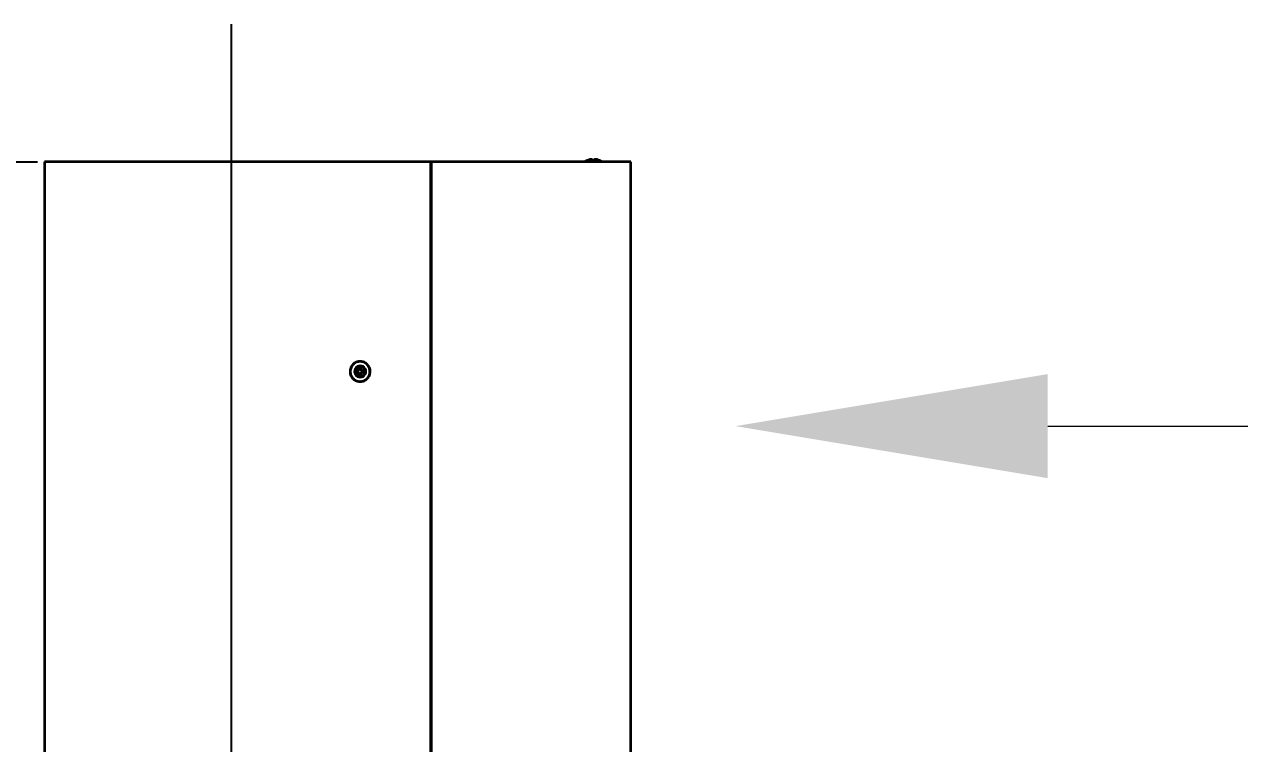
# Model space of a CAD drawing. Header units: millimetres. Extents: x 4086 to 8300, y 123 to 1549.
# Drawn here: x 6702.1 to 6811.6, y 1152.6 to 1217.4 of the extents above; entities that cross this region are included whole.
import ezdxf

# ---------------------------------------------------------------- set-up
doc = ezdxf.new("R2010")
doc.units = ezdxf.units.MM
doc.linetypes.add('PHANTOM', pattern=[0.8, 0.45, -0.05, 0.1, -0.05, 0.1, -0.05])
doc.layers.add('中心线', color=7, linetype='Continuous')
for name, color, linetype, lineweight in [('标注', 7, 'Continuous', 25), ('标注层', 7, 'Continuous', 0), ('粗线', 7, 'PHANTOM', 35)]:
    doc.layers.add(name, color=color, linetype=linetype, lineweight=lineweight)
doc.styles.get("Standard").update_dxf_attribs({"font": 'simsun.ttc'})
doc.dimstyles.new('直线标注', dxfattribs={"dimtxt": 7, "dimasz": 3, "dimexe": 1.25, "dimexo": 0.625, "dimtad": 1, "dimlfac": 4, "dimdsep": 46, "dimtxsty": 'Standard', "dimcen": 2.5, "dimadec": 0, "dimazin": 0, "dimtm": 1e-09, "dimtfac": 1, "dimtmove": 0, "dimatfit": 3, "dimfxl": 1, "dimarcsym": 0})

# ---------------------------------------------------------------- blocks, each defined once
blk = doc.blocks.new('*D2158')
at = {"layer": 'Defpoints', "color": 0}
for p in [(6596.57, 1205.02), (6703.9, 1205.02), (6966.89, 944.2)]:
    blk.add_point(p, dxfattribs=at)
at = {"layer": '标注', "color": 0, "linetype": 'Continuous', "lineweight": -2}
for p, q in [((6703.27, 1205.02), (6595.32, 1205.02)), ((6596.57, 947.2), (6596.57, 1202.02)), ((6966.26, 944.2), (6595.32, 944.2))]:
    blk.add_line(p, q, dxfattribs=at)
at = {"layer": '标注', "color": 0}
for points in [[(6597.07, 1202.02), (6596.07, 1202.02), (6596.57, 1205.02)], [(6596.07, 947.2), (6597.07, 947.2), (6596.57, 944.2)]]:
    blk.add_solid(points, dxfattribs=at)
at = {"layer": '标注', "color": 0, "insert": (6588.95, 1098.25), "char_height": 7, "attachment_point": 2, "rotation": 90}
blk.add_mtext('1158.7', dxfattribs=at)

msp = doc.modelspace()

# ---------------------------------------------------------------- linework, layer by layer
at = {"layer": '中心线'}
msp.add_line((6720.7069, 1217.42955), (6720.7069, 918.70882), dxfattribs=at)
at = {"layer": '标注层'}
msp.add_line((6794.26024, 1181.2273), (6851.44576, 1181.2273), dxfattribs=at)
msp.add_solid([(6794.26024, 1185.9148), (6794.26024, 1176.5398), (6766.13524, 1181.2273)], dxfattribs=at)
at = {"layer": '粗线', "linetype": 'Continuous'}
for p, q in [((6756.7069, 1205.02478), (6703.88791, 1205.02478)), ((6703.88822, 1205.02478), (6703.88822, 1089.55648)), ((6738.66189, 1205.02478), (6738.66189, 1089.55478)), ((6738.66429, 1205.02478), (6738.66429, 1089.55547)), ((6738.67168, 1205.02478), (6738.67168, 1089.55478)), ((6738.67368, 1205.02478), (6738.67368, 1089.55429)), ((6738.71173, 1205.02478), (6738.71173, 1089.55549)), ((6738.71336, 1205.02478), (6738.71336, 1089.55478)), ((6738.72735, 1089.55478), (6738.72735, 1205.02478)), ((6738.72937, 1089.55549), (6738.72937, 1205.02478)), ((6752.87851, 1205.20023), (6752.9798, 1205.02478)), ((6753.20064, 1205.2623), (6753.1654, 1205.2594)), ((6753.2329, 1205.2594), (6753.22424, 1205.2622)), ((6753.2329, 1205.2594), (6753.2329, 1205.02478)), ((6753.36493, 1205.1999), (6753.3319, 1205.20023)), ((6753.4309, 1205.2594), (6753.4309, 1205.02478)), ((6753.68401, 1205.02478), (6753.7853, 1205.20023)), ((6756.7069, 1120.19978), (6756.7069, 1205.02478)), ((6732.32847, 1187.04977), (6732.30818, 1187.04977)), ((6732.15125, 1186.24877), (6731.84483, 1186.24877)), ((6732.15125, 1186.05077), (6731.84483, 1186.05077)), ((6732.10471, 1186.24877), (6732.10471, 1186.05077)), ((6732.19703, 1186.60146), (6732.21866, 1186.36288)), ((6732.21866, 1185.93667), (6732.19703, 1185.69809)), ((6732.21866, 1186.36288), (6732.21866, 1186.31627)), ((6732.41639, 1186.36288), (6732.21866, 1186.36288)), ((6732.21866, 1185.98327), (6732.21866, 1185.93667)), ((6732.41639, 1185.93667), (6732.21866, 1185.93667)), ((6732.33538, 1186.65602), (6732.32361, 1186.65602)), ((6732.34614, 1186.59977), (6732.32847, 1186.59977)), ((6732.39476, 1186.60146), (6732.41639, 1186.36288)), ((6732.41639, 1185.93667), (6732.39476, 1185.69809)), ((6732.41639, 1186.36288), (6732.41639, 1186.31627)), ((6732.41639, 1185.98327), (6732.41639, 1185.93667)), ((6732.45892, 1186.24877), (6732.74696, 1186.24877)), ((6732.74696, 1186.05077), (6732.45892, 1186.05077)), ((6732.53034, 1186.24877), (6732.53034, 1186.05077)), ((6732.32847, 1185.24977), (6732.30818, 1185.24977)), ((6732.33538, 1185.64352), (6732.32361, 1185.64352)), ((6732.34614, 1185.69977), (6732.32847, 1185.69977))]:
    msp.add_line(p, q, dxfattribs=at)
for points in [[(6753.19963, 1205.26226), (6753.2239, 1205.26223), (6753.2329, 1205.2594)], [(6753.3319, 1205.20023), (6753.29888, 1205.1999), (6753.26587, 1205.19891), (6753.2329, 1205.19726)], [(6753.4309, 1205.19726), (6753.39795, 1205.19891), (6753.36494, 1205.1999)], [(6753.4309, 1205.2594), (6753.43939, 1205.26218), (6753.46276, 1205.26232), (6753.4984, 1205.2594)], [(6753.46567, 1205.26218), (6753.44112, 1205.26232), (6753.4309, 1205.2594)], [(6732.19378, 1186.31627), (6732.18498, 1186.28317), (6732.16141, 1186.25871), (6732.12637, 1186.24877)], [(6732.12637, 1186.24877), (6732.15892, 1186.25725), (6732.18342, 1186.28061), (6732.19378, 1186.31627)], [(6732.19378, 1185.98327), (6732.18516, 1186.01599), (6732.16182, 1186.04057), (6732.12637, 1186.05077)], [(6732.12637, 1186.05077), (6732.16041, 1186.04144), (6732.18464, 1186.01695), (6732.19378, 1185.98327)], [(6732.21866, 1186.31627), (6732.21012, 1186.28339), (6732.1867, 1186.25887), (6732.15125, 1186.24877)], [(6732.15125, 1186.24877), (6732.18408, 1186.25732), (6732.20858, 1186.28078), (6732.21866, 1186.31627)], [(6732.21866, 1185.98327), (6732.21012, 1186.01615), (6732.1867, 1186.04068), (6732.15125, 1186.05077)], [(6732.15125, 1186.05077), (6732.18408, 1186.04222), (6732.20858, 1186.01877), (6732.21866, 1185.98327)], [(6732.29574, 1186.60317), (6732.26277, 1186.60298), (6732.22986, 1186.60241), (6732.19703, 1186.60146)], [(6732.39476, 1186.60146), (6732.36176, 1186.60241), (6732.32875, 1186.60298), (6732.29574, 1186.60317)], [(6732.39151, 1186.31627), (6732.40002, 1186.28317), (6732.42357, 1186.25871), (6732.45892, 1186.24877)], [(6732.45892, 1186.24877), (6732.42608, 1186.25725), (6732.40156, 1186.28061), (6732.39151, 1186.31627)], [(6732.39151, 1185.98327), (6732.39984, 1186.01599), (6732.42317, 1186.04057), (6732.45892, 1186.05077)], [(6732.45892, 1186.05077), (6732.42458, 1186.04144), (6732.40035, 1186.01695), (6732.39151, 1185.98327)], [(6732.41639, 1186.31627), (6732.42492, 1186.28339), (6732.44835, 1186.25887), (6732.48379, 1186.24877)], [(6732.48379, 1186.24877), (6732.45096, 1186.25732), (6732.42647, 1186.28078), (6732.41639, 1186.31627)], [(6732.41639, 1185.98327), (6732.42492, 1186.01615), (6732.44835, 1186.04068), (6732.48379, 1186.05077)], [(6732.48379, 1186.05077), (6732.45096, 1186.04222), (6732.42647, 1186.01877), (6732.41639, 1185.98327)], [(6732.29574, 1185.69638), (6732.26278, 1185.69657), (6732.22987, 1185.69714), (6732.19703, 1185.69809)], [(6732.39476, 1185.69809), (6732.36175, 1185.69714), (6732.32874, 1185.69657), (6732.29574, 1185.69638)]]:
    msp.add_lwpolyline(points, dxfattribs=at)
for centre, radius, start, end in [((6753.33193, 1203.80968), 1.4626, 108.0597751, 123.8206312), ((6753.3319, 1203.80978), 1.45915, 96.5521722, 108.0323524), ((6753.3319, 1203.80978), 1.45915, 71.9676476, 83.4478278), ((6753.33188, 1203.80969), 1.4626, 56.1793014, 71.9402289), ((6732.32361, 1186.15042), 0.5055, 359.9272546, 180.0727452), ((6732.32361, 1186.14913), 0.5055, 179.9272546, 0.0727452), ((6732.33538, 1186.15042), 0.5055, 359.9272548, 180.0727454), ((6732.33538, 1186.14913), 0.5055, 179.9272548, 0.0727454), ((6732.32909, 1186.14977), 0.45005, 90.0778284, 269.9221713), ((6732.34675, 1186.14977), 0.45005, 90.0779587, 269.9220413), ((6732.32786, 1186.14977), 0.45005, 270.0779587, 89.9220413), ((6732.34553, 1186.14977), 0.45005, 270.0778284, 89.9221713)]:
    msp.add_arc(centre, radius, start, end, dxfattribs=at)
for points, knots in [([(6732.30818, 1187.04977), (6732.18854, 1187.04977), (6731.94605, 1187.00053), (6731.6424, 1186.79046), (6731.4447, 1186.47757), (6731.38578, 1186.11384), (6731.47171, 1185.7614), (6731.68039, 1185.47542), (6731.9727, 1185.29189), (6732.1976, 1185.24977), (6732.30818, 1185.24977)], [0, 0, 0, 0, 0.127852337, 0.25619152, 0.384395586, 0.512770979, 0.639444811, 0.76198905, 0.881830785, 1, 1, 1, 1]), ([(6732.32847, 1187.04977), (6732.21093, 1187.04977), (6731.97443, 1187.00259), (6731.67692, 1186.80265), (6731.47758, 1186.5051), (6731.40642, 1186.15347), (6731.47489, 1185.80072), (6731.6731, 1185.50023), (6731.97198, 1185.29757), (6732.21032, 1185.24977), (6732.32847, 1185.24977)], [0, 0, 0, 0, 0.125607875, 0.249946205, 0.373811365, 0.498771056, 0.623635612, 0.748131978, 0.873733802, 1, 1, 1, 1]), ([(6732.30818, 1185.24977), (6732.4185, 1185.24977), (6732.64285, 1185.29169), (6732.93463, 1185.47433), (6733.14342, 1185.75903), (6733.23029, 1186.11016), (6733.17309, 1186.47365), (6732.97643, 1186.78823), (6732.67194, 1187.00013), (6732.42815, 1187.04977), (6732.30818, 1187.04977)], [0, 0, 0, 0, 0.117897625, 0.237435427, 0.359634128, 0.486000241, 0.613983945, 0.742438943, 0.871792389, 1, 1, 1, 1]), ([(6732.32847, 1185.24977), (6732.44601, 1185.24977), (6732.68251, 1185.29695), (6732.98002, 1185.4969), (6733.17937, 1185.79445), (6733.25053, 1186.14608), (6733.18206, 1186.49883), (6732.98384, 1186.79932), (6732.68497, 1187.00198), (6732.44663, 1187.04977), (6732.32847, 1187.04977)], [0, 0, 0, 0, 0.125607875, 0.249946205, 0.373811365, 0.498771056, 0.623635612, 0.748131978, 0.873733802, 1, 1, 1, 1])]:
    msp.add_open_spline(points, degree=3, knots=knots, dxfattribs=at)
for points in [[(6731.84483, 1186.24877), (6731.84317, 1186.2049), (6731.84151, 1186.16095), (6731.84317, 1186.11708)], [(6731.84483, 1186.05077), (6731.84317, 1186.09486), (6731.84151, 1186.13904), (6731.84318, 1186.18313)], [(6732.19378, 1186.31627), (6732.19416, 1186.38014), (6732.19453, 1186.444), (6732.19562, 1186.50785)], [(6732.19378, 1185.98327), (6732.19416, 1185.91941), (6732.19453, 1185.85555), (6732.19562, 1185.7917)], [(6732.19703, 1186.60146), (6732.19596, 1186.53853), (6732.19491, 1186.47559), (6732.19453, 1186.41265)], [(6732.19703, 1185.69809), (6732.19596, 1185.76102), (6732.19491, 1185.82396), (6732.19453, 1185.8869)], [(6732.39151, 1186.31627), (6732.39189, 1186.38014), (6732.39226, 1186.444), (6732.39334, 1186.50785)], [(6732.39151, 1185.98327), (6732.39189, 1185.91941), (6732.39226, 1185.85555), (6732.39334, 1185.7917)], [(6732.39476, 1186.60146), (6732.39369, 1186.53853), (6732.39264, 1186.47559), (6732.39226, 1186.41265)], [(6732.39476, 1185.69809), (6732.39369, 1185.76102), (6732.39264, 1185.82396), (6732.39226, 1185.8869)], [(6732.74696, 1186.24877), (6732.74834, 1186.20489), (6732.74973, 1186.16096), (6732.74835, 1186.11708)], [(6732.74696, 1186.05077), (6732.74835, 1186.09487), (6732.74973, 1186.13903), (6732.74834, 1186.18313)]]:
    msp.add_open_spline(points, degree=3, dxfattribs=at)

# ---------------------------------------------------------------- dimensions: what is measured, and where the dimension line sits
at = {"layer": '标注', "linetype": 'Continuous'}
dim = msp.add_linear_dim(base=(6596.57213, 1205.02478), p1=(6966.88888, 944.20478), p2=(6703.89668, 1205.02478), angle=90, text='1158.7', dimstyle='直线标注', override={"dimtxsty": 'Standard'}, dxfattribs=at)
dim.commit()
dim.dimension.update_dxf_attribs({"geometry": '*D2158', "text_midpoint": (6596.57213, 1098.24881), "dimtype": 160})

doc.saveas('drawing.dxf')
